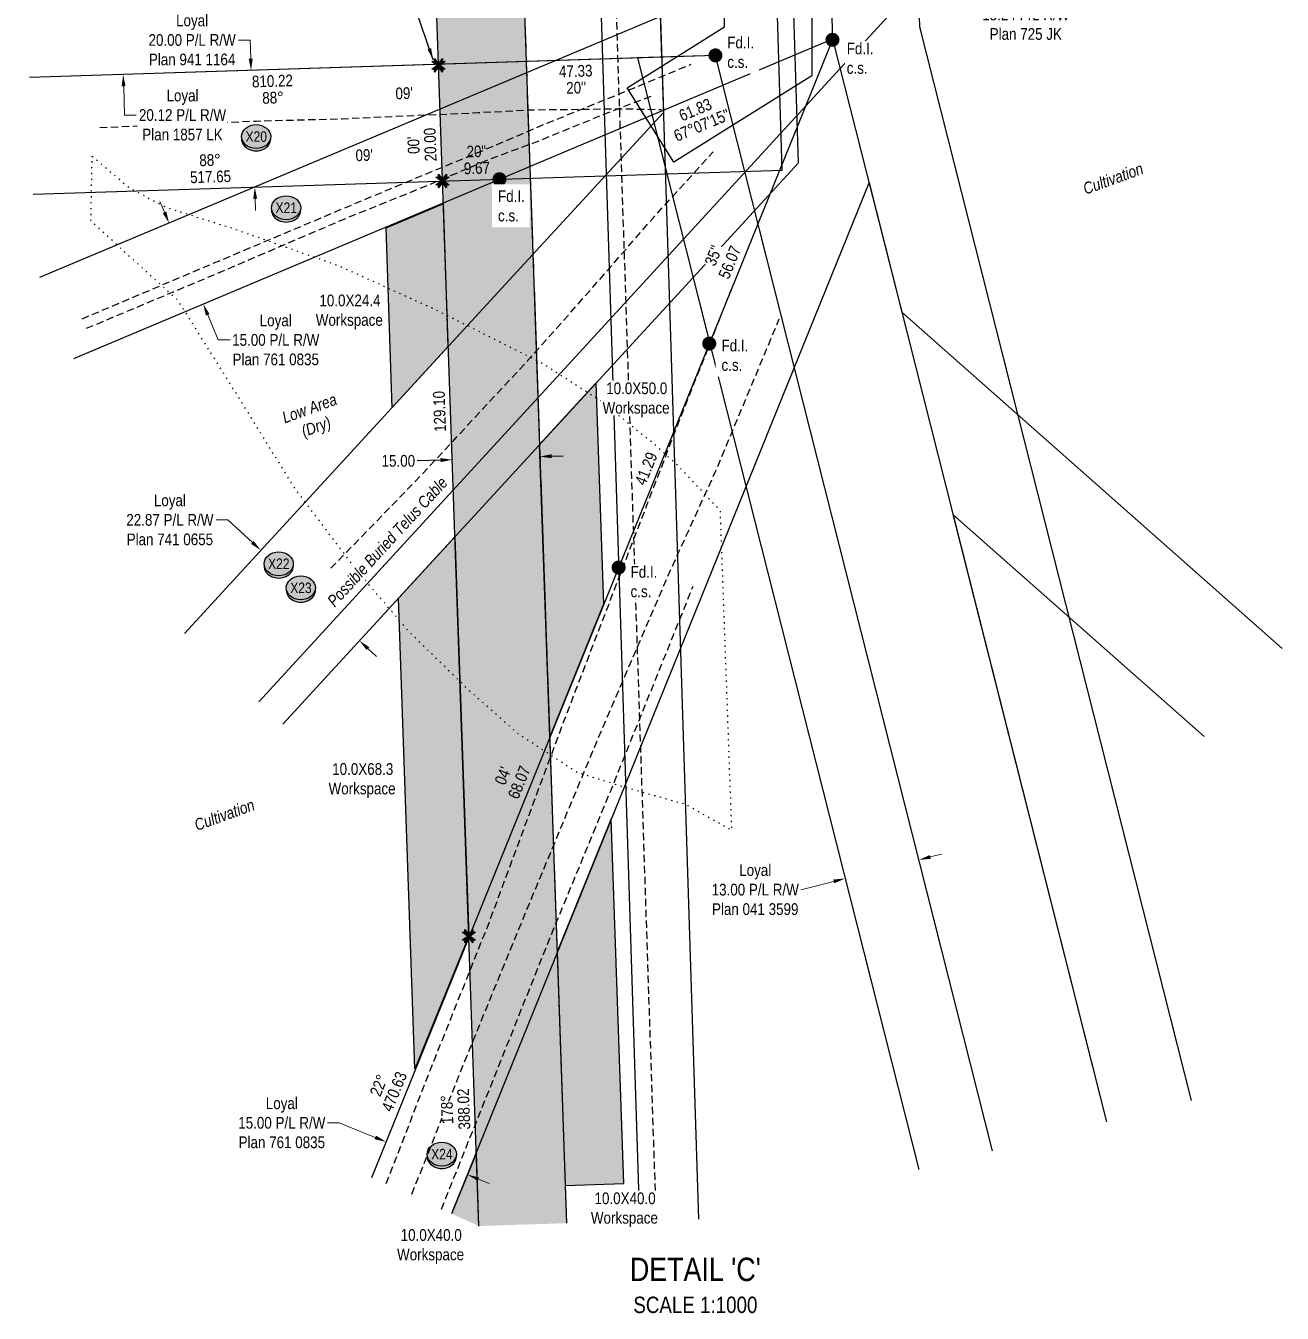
# Model space of a CAD drawing. Extents: x 675835 to 685285, y 5733153 to 5738077.
# Drawn here: x 680495 to 681569, y 5733313 to 5734414 of the extents above; entities that cross this region are included whole.
import ezdxf
from ezdxf.enums import TextEntityAlignment as Align

# ---------------------------------------------------------------- set-up
doc = ezdxf.new("R2010")
doc.units = 0
doc.header["$LTSCALE"] = 5
doc.header["$PDMODE"] = 34
doc.header["$PDSIZE"] = 0.03
for name, pattern in [('foc-QUARTERLINE', [33, 25, -3, 2, -3]), ('foc-TOPO', [1, 0.2, -0.8]), ('UG_PIPE', [1.875, 1.25, -0.625])]:
    doc.linetypes.add(name, pattern=pattern)
doc.layers.get('Defpoints').update_dxf_attribs({"color": 9})
for name, color, linetype in [('AS-PIPE-UG', 44, 'UG_PIPE'), ('AS-TELUS', 224, 'foc-TEL'), ('C-RW', 13, 'Continuous'), ('DETAIL-T', 7, 'Continuous'), ('L-BD', 7, 'Continuous'), ('L-MON', 1, 'Continuous'), ('L-MON-T', 1, 'Continuous'), ('L-SECQ', 8, 'foc-QUARTERLINE'), ('P-CROSSINGS', 250, 'Continuous'), ('P-PROPOSED', 10, 'Continuous'), ('P-PROPOSED-H', 21, 'Continuous'), ('P-TEMP-H', 41, 'Continuous'), ('P-TEMP_WORKSPACE', 46, 'Continuous'), ('P-TXT', 4, 'Continuous'), ('T-LOW-AREA', 48, 'foc-TOPO')]:
    doc.layers.add(name, color=color, linetype=linetype)
for name, color, linetype, lineweight in [('C-AR-T', 13, 'Continuous', 9), ('C-RW-T', 13, 'Continuous', 9), ('P-TEMP-T', 46, 'Continuous', 18), ('T-TEXT', 48, 'Continuous', 18)]:
    doc.layers.add(name, color=color, linetype=linetype, lineweight=lineweight)
doc.styles.add('80CG', font='ARIALN.TTF', dxfattribs={"height": 10})
doc.styles.add('80L', font='ARIALN.TTF', dxfattribs={"height": 10})
doc.styles.add('80LS', font='ARIALNI.TTF', dxfattribs={"height": 10})
doc.styles.add('Crossing', font='ARIALN.TTF', dxfattribs={"height": 10})
doc.styles.add('foc-LtypeFont', font='ARIALN.TTF', dxfattribs={"height": 7.35})
doc.linetypes.add('foc-TEL', pattern='A,2,-1,["T",foc-LtypeFont,S=0.2,R=0,X=-0.425,Y=-0.75],-1.24,8', length=12.24)
doc.dimstyles.new('Compass 5 000', dxfattribs={"dimscale": 5, "dimtxt": 9, "dimasz": 2, "dimexe": 0.2, "dimexo": 0.0625, "dimgap": 0.5, "dimtad": 0, "dimtih": 1, "dimtoh": 1, "dimzin": 0, "dimdsep": 46, "dimtxsty": '80CG', "dimcen": 0.1, "dimse1": 1, "dimse2": 1, "dimclrd": 256, "dimclrt": 256, "dimaunit": 1, "dimadec": 4, "dimazin": 0, "dimtfac": 0.06, "dimtofl": 0, "dimtmove": 0, "dimatfit": 1, "dimfxl": 0.2, "dimtolj": 1, "dimtzin": 0, "dimlwd": -1, "dimarcsym": 0})

# ---------------------------------------------------------------- blocks, each defined once
blk = doc.blocks.new('fdia')
at = {"color": 255, "const_width": 1}
blk.add_lwpolyline([(-0.5, 0, 1), (0.5, 0, 1)], format="xyb", close=True, dxfattribs=at)
blk = doc.blocks.new('Fdiaa')
blk.add_blockref('fdia', (0, 0))
blk = doc.blocks.new('fdib')
at = {"color": 1, "const_width": 1.6}
blk.add_lwpolyline([(-0.4, 0, 1), (0.4, 0, 1)], format="xyb", close=True, dxfattribs=at)
at = {"color": 1}
blk.add_circle((0, 0), 0.8, dxfattribs=at)
blk = doc.blocks.new('Fdibb')
blk.add_blockref('fdib', (0, 0))
blk = doc.blocks.new('fdicc')
for name in ['Fdibb', 'Fdiaa']:
    blk.add_blockref(name, (0, 0))
blk = doc.blocks.new('FDI')
blk.add_blockref('fdicc', (0, 0))
blk = doc.blocks.new('TEMP')
h = blk.add_hatch(color=255)
h.dxf.hatch_style = 1
h.paths.add_polyline_path([(0, 0.25), (-0.67, 1.15), (-0.67, 0.67), (-1.15, 0.67), (-0.25, 0), (-1.15, -0.67), (-0.67, -0.67), (-0.67, -1.15), (0, -0.25), (0.67, -1.15), (0.67, -0.67), (1.15, -0.67), (0.25, 0), (1.15, 0.67), (0.67, 0.67), (0.67, 1.15)])
h.paths.add_polyline_path([(0.57, 0.85), (0.57, 0.57), (0.85, 0.57), (0.08, 0), (0.85, -0.57), (0.57, -0.57), (0.57, -0.85), (0, -0.08), (-0.57, -0.85), (-0.57, -0.57), (-0.85, -0.57), (-0.08, 0), (-0.85, 0.57), (-0.57, 0.57), (-0.57, 0.85), (0, 0.08)], flags=16)
h = blk.add_hatch(color=1)
h.dxf.hatch_style = 1
h.paths.add_polyline_path([(0, 0.08), (-0.57, 0.85), (-0.57, 0.57), (-0.85, 0.57), (-0.08, 0), (-0.85, -0.57), (-0.57, -0.57), (-0.57, -0.85), (0, -0.08), (0.57, -0.85), (0.57, -0.57), (0.85, -0.57), (0.08, 0), (0.85, 0.57), (0.57, 0.57), (0.57, 0.85)])
at = {"color": 1}
for p, q in [((-0.08, 0), (0.08, 0)), ((0, 0.08), (0, -0.08))]:
    blk.add_line(p, q, dxfattribs=at)
at = {"color": 255, "flags": 128}
blk.add_lwpolyline([(-0.25, 0), (-1.15, 0.67), (-0.67, 0.67), (-0.67, 1.15), (0, 0.25), (0.67, 1.15), (0.67, 0.67), (1.15, 0.67), (0.25, 0), (1.15, -0.67), (0.67, -0.67), (0.67, -1.15), (0, -0.25), (-0.67, -1.15), (-0.67, -0.67), (-1.15, -0.67)], close=True, dxfattribs=at)
at = {"color": 1, "flags": 128}
blk.add_lwpolyline([(-0.08, 0), (-0.85, 0.57), (-0.57, 0.57), (-0.57, 0.85), (0, 0.08), (0.57, 0.85), (0.57, 0.57), (0.85, 0.57), (0.08, 0), (0.85, -0.57), (0.57, -0.57), (0.57, -0.85), (0, -0.08), (-0.57, -0.85), (-0.57, -0.57), (-0.85, -0.57)], close=True, dxfattribs=at)
blk = doc.blocks.new('*D627')
at = {"layer": 'C-AR-T', "transparency": 16777216}
for p, q in [((680613.4, 5734254.2), (680609.5, 5734263.4)), ((680650.4, 5734166.5), (680659.4, 5734145)), ((680659.4, 5734145), (680669.4, 5734145))]:
    blk.add_line(p, q, dxfattribs=at)
for points in [[(680615, 5734254.8), (680611.9, 5734253.5), (680617.3, 5734245)], [(680651.9, 5734167.2), (680648.8, 5734165.9), (680646.5, 5734175.8)]]:
    blk.add_solid(points, dxfattribs=at)
at = {"layer": 'Defpoints', "color": 0, "transparency": 16777216}
for p in [(680615.6, 5734244.3), (680644.8, 5734175), (680646.5, 5734175.8)]:
    blk.add_point(p, dxfattribs=at)
at = {"layer": 'C-AR-T', "transparency": 16777216, "insert": (680708.5, 5734145), "char_height": 10, "attachment_point": 5, "style": '80CG'}
blk.add_mtext('\\A1;Loyal\\P15.00 P/L R/W\\PPlan 761 0835', dxfattribs=at)
blk = doc.blocks.new('*D628')
at = {"layer": 'C-AR-T', "transparency": 16777216}
for p, q in [((680762.8, 5733475.5), (680752.8, 5733475.5)), ((680793.6, 5733463), (680762.8, 5733475.5)), ((680881.7, 5733427.4), (680891, 5733423.7))]:
    blk.add_line(p, q, dxfattribs=at)
for points in [[(680794.3, 5733464.6), (680793, 5733461.5), (680802.9, 5733459.3)], [(680882.3, 5733428.9), (680881.1, 5733425.9), (680872.4, 5733431.2)]]:
    blk.add_solid(points, dxfattribs=at)
at = {"layer": 'Defpoints', "color": 0, "transparency": 16777216}
for p in [(680802.4, 5733458), (680802.9, 5733459.3), (680871.9, 5733429.9)]:
    blk.add_point(p, dxfattribs=at)
at = {"layer": 'C-AR-T', "transparency": 16777216, "insert": (680713.7, 5733475.5), "char_height": 10, "attachment_point": 5, "style": '80CG'}
blk.add_mtext('\\A1;Loyal\\P15.00 P/L R/W\\PPlan 761 0835', dxfattribs=at)
blk = doc.blocks.new('*D637')
at = {"layer": 'C-RW-T', "transparency": 16777216}
for p, q in [((680574.6, 5734482.2), (680574.3, 5734492.2)), ((680578.5, 5734362.1), (680579.3, 5734337.3)), ((680579.3, 5734337.3), (680589.3, 5734337.3))]:
    blk.add_line(p, q, dxfattribs=at)
for points in [[(680576.3, 5734482.2), (680572.9, 5734482.1), (680574.9, 5734472.2)], [(680580.1, 5734362.1), (680576.8, 5734362), (680578.1, 5734372.1)]]:
    blk.add_solid(points, dxfattribs=at)
at = {"layer": 'Defpoints', "color": 0, "transparency": 16777216}
for p in [(680583.5, 5734472.4), (680578.1, 5734372.1), (680586.7, 5734372.3)]:
    blk.add_point(p, dxfattribs=at)
at = {"layer": 'C-RW-T', "transparency": 16777216, "insert": (680628.8, 5734337.3), "char_height": 10, "attachment_point": 5, "style": '80CG', "bg_fill": 3, "box_fill_scale": 1.1, "bg_fill_color": 256, "bg_fill_true_color": 13158600, "bg_fill_transparency": 0}
blk.add_mtext('\\A1;Loyal\\P20.12 P/L R/W\\PPlan 1857 LK', dxfattribs=at)
blk = doc.blocks.new('*D638')
at = {"layer": 'C-RW-T', "transparency": 16777216}
for p, q in [((680686.6, 5734401.5), (680676.6, 5734401.5)), ((680687.1, 5734385.6), (680686.6, 5734401.5)), ((680690.9, 5734265.7), (680691.3, 5734255.7))]:
    blk.add_line(p, q, dxfattribs=at)
for points in [[(680688.8, 5734385.6), (680685.4, 5734385.5), (680687.4, 5734375.6)], [(680692.6, 5734265.8), (680689.3, 5734265.7), (680690.6, 5734275.7)]]:
    blk.add_solid(points, dxfattribs=at)
at = {"layer": 'Defpoints', "color": 0, "transparency": 16777216}
for p in [(680687.4, 5734375.6), (680707.4, 5734376.2), (680710.6, 5734276.4)]:
    blk.add_point(p, dxfattribs=at)
at = {"layer": 'C-RW-T', "transparency": 16777216, "insert": (680637, 5734401.5), "char_height": 10, "attachment_point": 5, "style": '80CG', "bg_fill": 3, "box_fill_scale": 1.1, "bg_fill_color": 256, "bg_fill_true_color": 13158600, "bg_fill_transparency": 0}
blk.add_mtext('\\A1;Loyal\\P20.00 P/L R/W\\PPlan 941 1164', dxfattribs=at)
blk = doc.blocks.new('*D639')
at = {"layer": 'C-RW-T', "transparency": 16777216}
for p, q in [((680667.5, 5733991.1), (680657.5, 5733991.1)), ((680688.5, 5733971.9), (680667.5, 5733991.1)), ((680787.3, 5733881.1), (680794.7, 5733874.3))]:
    blk.add_line(p, q, dxfattribs=at)
for points in [[(680689.6, 5733973.1), (680687.3, 5733970.7), (680695.8, 5733965.2)], [(680788.5, 5733882.3), (680786.2, 5733879.9), (680780, 5733887.9)]]:
    blk.add_solid(points, dxfattribs=at)
at = {"layer": 'Defpoints', "color": 0, "transparency": 16777216}
for p in [(680695.8, 5733965.2), (680683.4, 5733951.6), (680767.6, 5733874.3)]:
    blk.add_point(p, dxfattribs=at)
at = {"layer": 'C-RW-T', "transparency": 16777216, "insert": (680618, 5733991.1), "char_height": 10, "attachment_point": 5, "style": '80CG'}
blk.add_mtext('\\A1;Loyal\\P22.87 P/L R/W\\PPlan 741 0655', dxfattribs=at)
blk = doc.blocks.new('*D640')
at = {"layer": 'C-RW-T', "transparency": 16777216}
for p, q in [((681268, 5733702.9), (681277.7, 5733705.3)), ((681185.6, 5733682), (681157.5, 5733674.9))]:
    blk.add_line(p, q, dxfattribs=at)
for points in [[(681267.6, 5733704.5), (681268.5, 5733701.3), (681258.4, 5733700.4)], [(681185.1, 5733683.6), (681186, 5733680.4), (681195.3, 5733684.5)]]:
    blk.add_solid(points, dxfattribs=at)
at = {"layer": 'Defpoints', "color": 0, "transparency": 16777216}
for p in [(681195.3, 5733684.5), (681262.8, 5733682.9), (681199.7, 5733667)]:
    blk.add_point(p, dxfattribs=at)
at = {"layer": 'C-RW-T', "transparency": 16777216, "insert": (681118.4, 5733674.9), "char_height": 10, "attachment_point": 5, "style": '80CG'}
blk.add_mtext('\\A1;Loyal\\P13.00 P/L R/W\\PPlan 041 3599', dxfattribs=at)
blk = doc.blocks.new('*D641')
at = {"layer": 'C-RW-T', "transparency": 16777216}
for p, q in [((681394.8, 5734547.1), (681394.5, 5734557.1)), ((681397.9, 5734451.6), (681398.2, 5734441.6)), ((681398.8, 5734423.3), (681398.2, 5734441.6)), ((681388.8, 5734423.3), (681398.8, 5734423.3))]:
    blk.add_line(p, q, dxfattribs=at)
for points in [[(681396.5, 5734547.1), (681393.1, 5734547), (681395.1, 5734537.1)], [(681399.5, 5734451.7), (681396.2, 5734451.6), (681397.5, 5734461.6)]]:
    blk.add_solid(points, dxfattribs=at)
at = {"layer": 'Defpoints', "color": 0, "transparency": 16777216}
for p in [(681372.7, 5734536.3), (681375.1, 5734460.9), (681397.5, 5734461.6)]:
    blk.add_point(p, dxfattribs=at)
at = {"layer": 'C-RW-T', "transparency": 16777216, "insert": (681349.7, 5734423.3), "char_height": 10, "attachment_point": 5, "style": '80CG'}
blk.add_mtext('\\A1;Loyal\\P15.24 P/L R/W\\PPlan 725 JK', dxfattribs=at)
blk = doc.blocks.new('xing2')
h = blk.add_hatch(color=50)
h.dxf.hatch_style = 1
edge = h.paths.add_edge_path()
edge.add_ellipse((0, 0), major_axis=(-12.5, 0), ratio=0.816297, start_angle=0, end_angle=360)
h = blk.add_hatch(color=250)
h.dxf.hatch_style = 1
edge = h.paths.add_edge_path()
edge.add_ellipse((0, -2), major_axis=(-12.5, 0), ratio=0.816297, start_angle=0, end_angle=180)
edge.add_line((12.5, -2), (12.5, 0))
edge.add_ellipse((0, 0), major_axis=(-12.5, 0), ratio=0.816297, start_angle=0, end_angle=180, ccw=False)
edge.add_line((-12.5, 0), (-12.5, -2))
at = {"color": 250}
blk.add_ellipse((0, 0), major_axis=(-12.5, 0), ratio=0.816297, dxfattribs=at)
blk.add_ellipse((0, -2), major_axis=(-12.5, 0), ratio=0.816297, start_param=0, end_param=3.141593, dxfattribs=at)
at = {"color": 250, "style": 'Crossing'}
blk.add_attdef('CROSSING', text='', height=9, dxfattribs=at).set_placement((0.1, 0), align=Align.MIDDLE_CENTER)
at = {"color": 250, "style": 'Crossing', "flags": 1}
for tag, p in [('OWNER', (0.1, -12.5)), ('DESCRIPTION', (0.1, -25.8)), ('LOCATION', (0.1, -39.3)), ('DWG_REF', (0.1, -52.8))]:
    blk.add_attdef(tag, text='', height=9, dxfattribs=at).set_placement(p, align=Align.MIDDLE_CENTER)
blk = doc.blocks.new('*D703')
at = {"layer": 'Defpoints', "color": 0, "transparency": 16777216}
for p in [(680857.4, 5734099), (680932.4, 5734101.6), (680859.4, 5734042.6)]:
    blk.add_point(p, dxfattribs=at)
at = {"layer": 'P-TXT', "transparency": 16777216}
for p, q in [((680849.4, 5734042.3), (680829.3, 5734041.6)), ((680944.3, 5734045.6), (680954.3, 5734046))]:
    blk.add_line(p, q, dxfattribs=at)
for points in [[(680849.3, 5734044), (680849.5, 5734040.6), (680859.4, 5734042.6)], [(680944.3, 5734047.3), (680944.4, 5734043.9), (680934.3, 5734045.3)]]:
    blk.add_solid(points, dxfattribs=at)
at = {"layer": 'P-TXT', "transparency": 16777216, "insert": (680813.3, 5734041.6), "char_height": 10, "attachment_point": 5, "style": '80CG'}
blk.add_mtext('\\A1;15.00', dxfattribs=at)

msp = doc.modelspace()

# ---------------------------------------------------------------- hatches: boundary and pattern name
at = {"layer": 'P-PROPOSED-H'}
h = msp.add_hatch(color=256, dxfattribs=at)
h.dxf.hatch_style = 1
h.paths.add_polyline_path([(680888.592, 5735360.37), (680813.652, 5735357.763), (680882.196, 5733387.308), (680957.144, 5733389.696)])
at = {"layer": 'P-TEMP-H'}
h = msp.add_hatch(color=256, dxfattribs=at)
h.dxf.hatch_style = 1
h.paths.add_polyline_path([(680802.495, 5734240.521), (680807.832, 5734087.099), (680856.028, 5734139.57), (680851.792, 5734261.324)])
h = msp.add_hatch(color=256, dxfattribs=at)
h.dxf.hatch_style = 1
h.paths.add_polyline_path([(680942.677, 5733805.579), (680933.983, 5734055.508), (680982.179, 5734107.978), (680988.747, 5733919.171)])
h = msp.add_hatch(color=256, dxfattribs=at)
h.dxf.hatch_style = 1
h.paths.add_polyline_path([(680827.503, 5733521.601), (680813.494, 5733924.334), (680861.69, 5733976.804), (680873.573, 5733635.192)])
h = msp.add_hatch(color=256, dxfattribs=at)
h.dxf.hatch_style = 1
h.paths.add_polyline_path([(680949.069, 5733621.823), (680956.021, 5733421.981), (681005.982, 5733423.719), (680995.139, 5733735.415)])
h = msp.add_hatch(color=256, dxfattribs=at)
h.dxf.hatch_style = 1
h.paths.add_polyline_path([(680882.196, 5733387.308), (680880.017, 5733449.949), (680858.864, 5733397.794)])

# ---------------------------------------------------------------- linework, layer by layer
at = {"layer": 'AS-PIPE-UG', "flags": 128}
for points in [[(680969, 5735363.167), (680976.863, 5735112.122), (681033.57, 5733392.131)], [(680542.888, 5734163.107), (680669.023, 5734216.462), (680766.573, 5734257.617), (680828.023, 5734283.312), (680889.973, 5734308.932), (680937.798, 5734329.347), (681011.223, 5734359.167), (681063.708, 5734380.847)], [(680546.803, 5734155.012), (680655.148, 5734200.577), (680769.688, 5734249.577), (680836.403, 5734276.527), (680892.738, 5734300.217), (680930.603, 5734314.212), (680993.428, 5734339.842), (681029.373, 5734353.572)], [(680558.238, 5734326.692), (680691.708, 5734332.262), (680765.408, 5734334.182), (680828.108, 5734337.052), (680881.683, 5734339.462), (680925.943, 5734341.837), (681005.328, 5734342.777), (681038.393, 5734342.077)], [(680755.648, 5733949.747), (680834.308, 5734030.917), (680921.673, 5734124.977), (680967.618, 5734176.377), (681031.028, 5734249.312), (681082.483, 5734305.952)], [(680802.84, 5733423.527), (680844.643, 5733530.737), (680890.273, 5733645.092), (680954.788, 5733818.852), (681051.883, 5734071.762), (681098.338, 5734189.042)], [(680824.917, 5733414.593), (680866.073, 5733518.377), (680917.123, 5733643.212), (680979.468, 5733793.247), (681043.463, 5733942.552), (681084.713, 5734033.062), (681138.938, 5734162.987)], [(680850.116, 5733401.726), (680891.003, 5733503.707), (680942.873, 5733633.452), (680996.713, 5733764.017), (681065.353, 5733934.537)]]:
    msp.add_lwpolyline(points, dxfattribs=at)
at = {"layer": 'AS-TELUS', "flags": 128}
msp.add_lwpolyline([(680694.05, 5733835.424), (681432.802, 5734641.159)], dxfattribs=at)
at = {"layer": 'C-RW', "flags": 128}
for points in [[(681019.867, 5733391.695), (680984.977, 5734484.327), (680957.574, 5735362.77)], [(681007.608, 5735364.51), (681033.968, 5734525.349), (681070.04, 5733393.294)], [(681491.397, 5733494.757), (681259.198, 5734412.863), (681247.473, 5734772.653), (680604.085, 5735284.267)], [(680557.418, 5735225.571), (681173.703, 5734735.583), (681181.968, 5734482.763), (680506.667, 5734198.369)], [(680494.798, 5734469.823), (681081.153, 5734487.173), (681073.163, 5734732.213), (681173.703, 5734735.583), (681184.592, 5734402.491), (681243.658, 5734168.87), (681568.917, 5733881.208)], [(680501.24, 5734269.639), (681141.393, 5734290.238), (681127.998, 5734734.048), (681027.463, 5734730.723), (681038.38, 5734386.882), (680498.027, 5734369.488)], [(680714.539, 5733816.604), (681155.468, 5734296.633), (681141.708, 5734734.508), (681027.463, 5734730.723), (681039.853, 5734339.553), (680914.56, 5734203.295), (680630.381, 5733893.907)], [(680535.837, 5734129.138), (681184.593, 5734402.488), (680790.469, 5733428.534)], [(681321.248, 5733451.724), (681084.388, 5734388.363), (680498.027, 5734369.488)], [(681321.248, 5733451.724), (681084.388, 5734388.363), (681017.783, 5734386.163), (681258.155, 5733435.768)], [(680859.967, 5733400.408), (681215.703, 5734279.418), (681418.768, 5733476.388)], [(681502.26, 5733805.84), (681287.41, 5733995.849), (681418.768, 5733476.388)]]:
    msp.add_lwpolyline(points, dxfattribs=at)
at = {"layer": 'C-RW', "linetype": 'ByBlock', "flags": 128}
msp.add_lwpolyline([(681166.577, 5734529.758), (681166.908, 5734371.01), (681048.885, 5734297.044), (681008.999, 5734360.686), (681091.986, 5734412.695), (681092.062, 5734509.263), (681091.513, 5734527.166), (681087.983, 5734642.13), (681163.056, 5734644.434)], close=True, dxfattribs=at)
at = {"layer": 'L-SECQ', "flags": 128}
msp.add_lwpolyline([(680917.831, 5734519.85), (680957.144, 5733389.696)], dxfattribs=at)
at = {"layer": 'P-PROPOSED'}
msp.add_lwpolyline([(680888.592, 5735360.37), (680957.144, 5733389.696)], dxfattribs=at)
at = {"layer": 'P-TEMP_WORKSPACE'}
msp.add_lwpolyline([(680802.495, 5734240.521), (680807.832, 5734087.099), (680856.028, 5734139.57), (680851.792, 5734261.324)], close=True, dxfattribs=at)
at = {"layer": 'T-LOW-AREA', "flags": 128}
msp.add_lwpolyline([(680551.588, 5734302.207), (680583.243, 5734275.117), (680615.258, 5734258.297), (680670.593, 5734240.882), (680761.828, 5734208.782), (680846.698, 5734170.277), (680936.698, 5734125.012), (680986.133, 5734093.217), (681029.293, 5734058.357), (681052.323, 5734037.532), (681088.263, 5733999.497), (681098.133, 5733725.652), (681059.048, 5733747.722), (681005.423, 5733762.862), (680966.103, 5733775.092), (680915.378, 5733808.497), (680872.428, 5733846.577), (680822.378, 5733895.597), (680777.738, 5733948.072), (680725.083, 5734017.677), (680676.868, 5734095.907), (680624.863, 5734179.047), (680550.493, 5734246.637)], close=True, dxfattribs=at)

# ---------------------------------------------------------------- block references
at = {"layer": 'L-MON'}
for name, p, xscale, yscale, zscale in [('TEMP', (680847.668, 5734379.892), 4.999077600000007, 4.999077600000007, 4.999077600000007), ('TEMP', (680851.108, 5734280.991), 4.999077600000007, 4.999077600000007, 4.999077600000007), ('FDI', (680899.728, 5734282.462), 4.999109, 4.999109, 4.999109), ('TEMP', (680873.573, 5733635.192), 4.999077600000007, 4.999077600000007, 4.999077600000007)]:
    msp.add_blockref(name, p, dxfattribs=dict(at, xscale=xscale, yscale=yscale, zscale=zscale))
at = {"layer": 'P-CROSSINGS', "xscale": 0.9998155200000008, "yscale": 0.9998155200000008, "zscale": 0.9998155200000008}
for p, values in [((680711.012, 5733953.626), {'CROSSING': 'X22'}), ((680729.968, 5733933.039), {'CROSSING': 'X23'}), ((680850.426, 5733448.741), {'CROSSING': 'X24'})]:
    msp.add_blockref('xing2', p, dxfattribs=at).add_auto_attribs(values)

# ---------------------------------------------------------------- texts
at = {"layer": 'DETAIL-T', "color": 3, "insert": (681067.237, 5733336.463), "char_height": 19.99644, "width": 192.87793, "attachment_point": 5, "style": '80CG'}
msp.add_mtext("DETAIL 'C'\\P{\\H0.7x;SCALE 1:1000}", dxfattribs=at)
at = {"layer": 'L-BD', "style": '80L'}
for s, rotation, p in [('47.33', 1.8436, (680964.917, 5734375.014)), ("09'", 1.8436, (680818.31, 5734356.04)), ("20''", 1.8436, (680965.376, 5734360.774)), ('61.83', 22.8793, (681067.174, 5734341.904)), ("67°07'15''", 22.8793, (681072.713, 5734328.778)), ('20.00', 91.9923, (680840.523, 5734312.074)), ("00'", 91.9923, (680826.284, 5734311.579)), ("09'", 1.8436, (680784.147, 5734303.125)), ('56.07', 67.9257, (681096.546, 5734211.531)), ('129.10', 91.9923, (680848.46, 5734083.908)), ('41.29', 67.9214, (681025.094, 5734034.987)), ("04'", 67.9239, (680902.645, 5733772.365)), ('68.07', 67.9239, (680916.543, 5733766.729)), ('22°', 67.9239, (680796.552, 5733507.618)), ('470.63', 67.9239, (680809.755, 5733502.263)), ('388.02', 91.9923, (680869.213, 5733487.299))]:
    msp.add_text(s, height=9.9982, rotation=rotation, dxfattribs=at).set_placement(p, align=Align.MIDDLE)
at = {"layer": 'L-BD', "char_height": 9.9982, "attachment_point": 5, "rotation": 1.8436, "style": '80L', "bg_fill": 1, "box_fill_scale": 1.15, "bg_fill_color": 21, "bg_fill_transparency": 0}
for s, insert, width in [('20"', (680880.024, 5734306.211), 16.36574), ('9.67', (680880.482, 5734291.971), 22.61157)]:
    msp.add_mtext(s, dxfattribs=dict(at, insert=insert, width=width))
at = {"layer": 'P-TEMP-T', "char_height": 10, "attachment_point": 1, "style": '80L'}
for s, insert in [('\\pi-9.9227;10.0X24.4\\P\\pi-13.023;Workspace', (680755.758, 5734183.805)), ('\\pi-9.9329;10.0X68.3\\P\\pi-13.023;Workspace', (680766.698, 5733783.107))]:
    msp.add_mtext_dynamic_manual_height_columns(s, width=30.59795, gutter_width=50, heights=[0], dxfattribs=dict(at, insert=insert))
at = {"layer": 'T-TEXT', "style": '80LS'}
for p in [(681424.315, 5734283.058), (680664.618, 5733738.936)]:
    msp.add_text('Cultivation', height=9.99822, rotation=20, dxfattribs=at).set_placement(p, align=Align.MIDDLE_CENTER)
at = {"layer": 'T-TEXT', "insert": (680735.591, 5734091.268), "char_height": 9.9982, "width": 48.26299, "attachment_point": 2, "rotation": 20, "style": '80LS'}
msp.add_mtext('Low Area\\P(Dry)', dxfattribs=at)

# ---------------------------------------------------------------- dimensions: what is measured, and where the dimension line sits
at = {"layer": 'C-AR-T'}
dim = msp.add_linear_dim(base=(680646.474, 5734175.754), p1=(680615.625, 5734244.255), p2=(680644.787, 5734175.044), angle=292.847868, text='Loyal\\P15.00 P/L R/W\\PPlan 761 0835', dimstyle='Compass 5 000', dxfattribs=at)
dim.commit()
dim.dimension.update_dxf_attribs({"geometry": '*D627', "text_midpoint": (680708.517, 5734145.001), "dimtype": 161})
at = {"layer": 'C-RW-T'}
dim = msp.add_linear_dim(base=(681397.545, 5734461.625), p1=(681372.672, 5734536.346), p2=(681375.085, 5734460.907), angle=271.83195, text='Loyal\\P15.24 P/L R/W\\PPlan 725 JK', dimstyle='Compass 5 000', override={"dimtmove": 1}, dxfattribs=at)
dim.commit()
dim.dimension.update_dxf_attribs({"geometry": '*D641', "text_midpoint": (681381.302, 5734423.261), "dimtype": 161})
for base, p1, p2, angle, text, picture, middle in [((680695.823, 5733965.155), (680767.551, 5733874.318), (680683.391, 5733951.62), 137.431867, 'Loyal\\P22.87 P/L R/W\\PPlan 741 0655', '*D639', (680617.985, 5733991.148)), ((681195.251, 5733684.482), (681262.781, 5733682.926), (681199.681, 5733666.967), 194.193505, 'Loyal\\P13.00 P/L R/W\\PPlan 041 3599', '*D640', (681118.432, 5733674.939))]:
    dim = msp.add_linear_dim(base=base, p1=p1, p2=p2, angle=angle, text=text, dimstyle='Compass 5 000', dxfattribs=at)
    dim.commit()
    dim.dimension.update_dxf_attribs({"geometry": picture, "text_midpoint": middle, "dimtype": 161})

# ---------------------------------------------------------------- leaders
at = {"layer": 'L-BD', "path_type": 1}
msp.add_leader([(680843.047, 5734384.608), (680823.841, 5734440.4)], dimstyle='Compass 5 000', override={"dimgap": 0.5, "dimtad": 0}, dxfattribs=at)

# ---------------------------------------------------------------- next in the draw order: texts
at = {"layer": 'AS-TELUS', "insert": (680751.599, 5733922.859), "char_height": 10, "attachment_point": 1, "rotation": 47.483313, "style": '80L', "bg_fill": 3, "box_fill_scale": 1.2, "bg_fill_color": 256, "bg_fill_transparency": 0}
msp.add_mtext_dynamic_manual_height_columns('{\\fArial Narrow|b0|i1|c0|p34;Possible Buried Telus Cable}', width=146.82349, gutter_width=50, heights=[0], dxfattribs=at)
at = {"layer": 'L-BD', "char_height": 9.9982, "attachment_point": 5, "style": '80L', "bg_fill": 3, "box_fill_scale": 1.15, "bg_fill_color": 256, "bg_fill_true_color": 256, "bg_fill_transparency": 0}
for s, insert, width, rotation in [("35''", (681082.648, 5734217.167), 15.8995, 67.9257), ('178°', (680854.975, 5733486.804), 11.06194, 91.9923)]:
    msp.add_mtext(s, dxfattribs=dict(at, insert=insert, width=width, rotation=rotation))
at = {"layer": 'L-MON-T', "char_height": 9.9982, "width": 22.04, "attachment_point": 1, "style": '80L', "bg_fill": 2}
for insert in [(681094.515, 5734404.41), (680898.508, 5734273.088), (681089.568, 5734145.276)]:
    msp.add_mtext('Fd.I. c.s.', dxfattribs=dict(at, insert=insert))
at = {"layer": 'L-MON-T', "char_height": 9.9982, "width": 22.04, "attachment_point": 1, "style": '80L', "bg_fill": 3, "box_fill_scale": 1.15, "bg_fill_color": 256, "bg_fill_true_color": 256, "bg_fill_transparency": 0}
for insert in [(681196.625, 5734399.304), (681011.829, 5733951.67)]:
    msp.add_mtext('Fd.I. c.s.', dxfattribs=dict(at, insert=insert))
at = {"layer": 'P-TEMP-T', "char_height": 10, "attachment_point": 1, "style": '80L', "bg_fill": 3, "box_fill_scale": 1.15, "bg_fill_color": 256, "bg_fill_true_color": 256, "bg_fill_transparency": 0}
for s, insert in [('\\pi3.234;10.0X50.0\\P\\pi0.13369;Workspace', (680987.764, 5734108.678)), ('\\pi3.234;10.0X40.0\\P\\pi0.13369;Workspace', (680977.775, 5733416.001)), ('\\pi3.234;10.0X40.0\\P\\pi0.13369;Workspace', (680812.07, 5733384.617))]:
    msp.add_mtext_dynamic_manual_height_columns(s, width=56.91132, gutter_width=50, heights=[0], dxfattribs=dict(at, insert=insert))

# ---------------------------------------------------------------- next in the draw order: dimensions: what is measured, and where the dimension line sits
at = {"layer": 'C-RW-T'}
dim = msp.add_linear_dim(base=(680578.148, 5734372.067), p1=(680583.467, 5734472.446), p2=(680586.689, 5734372.342), angle=271.843742, text='Loyal\\P20.12 P/L R/W\\PPlan 1857 LK', dimstyle='Compass 5 000', override={"dimtfill": 1}, dxfattribs=at)
dim.commit()
dim.dimension.update_dxf_attribs({"geometry": '*D637', "text_midpoint": (680628.807, 5734337.266), "dimtype": 161})

# ---------------------------------------------------------------- next in the draw order: linework, layer by layer
at = {"layer": 'P-PROPOSED'}
msp.add_lwpolyline([(680882.196, 5733387.308), (680813.652, 5735357.763)], dxfattribs=at)
at = {"layer": 'P-TEMP_WORKSPACE'}
for points in [[(680942.677, 5733805.579), (680933.983, 5734055.508), (680982.179, 5734107.978), (680988.747, 5733919.171)], [(680827.503, 5733521.601), (680813.494, 5733924.334), (680861.69, 5733976.804), (680873.573, 5733635.192)], [(680949.069, 5733621.823), (680956.021, 5733421.981), (681005.982, 5733423.719), (680995.139, 5733735.415)]]:
    msp.add_lwpolyline(points, close=True, dxfattribs=at)
msp.add_lwpolyline([(680882.196, 5733387.308), (680880.017, 5733449.949), (680858.864, 5733397.794)], dxfattribs=at)

# ---------------------------------------------------------------- next in the draw order: block references
at = {"layer": 'L-MON', "xscale": 4.999077600000007, "yscale": 4.999077600000007, "zscale": 4.999077600000007}
for p in [(681184.448, 5734401.702), (681084.388, 5734388.363), (681079.108, 5734141.947), (681001.583, 5733950.387)]:
    msp.add_blockref('FDI', p, dxfattribs=at)

# ---------------------------------------------------------------- next in the draw order: dimensions: what is measured, and where the dimension line sits
at = {"layer": 'C-AR-T'}
dim = msp.add_linear_dim(base=(680802.911, 5733459.28), p1=(680871.883, 5733429.851), p2=(680802.383, 5733457.976), angle=157.968625, text='Loyal\\P15.00 P/L R/W\\PPlan 761 0835', dimstyle='Compass 5 000', dxfattribs=at)
dim.commit()
dim.dimension.update_dxf_attribs({"geometry": '*D628', "text_midpoint": (680713.681, 5733475.525), "dimtype": 161})
at = {"layer": 'C-RW-T'}
dim = msp.add_linear_dim(base=(680687.411, 5734375.584), p1=(680710.575, 5734276.375), p2=(680707.361, 5734376.227), angle=91.843742, text='Loyal\\P20.00 P/L R/W\\PPlan 941 1164', dimstyle='Compass 5 000', override={"dimtfill": 1}, dxfattribs=at)
dim.commit()
dim.dimension.update_dxf_attribs({"geometry": '*D638', "text_midpoint": (680637.037, 5734401.504), "dimtype": 161})
at = {"layer": 'P-TXT'}
dim = msp.add_linear_dim(base=(680859.399, 5734042.648), p1=(680932.379, 5734101.63), p2=(680857.438, 5734099.023), angle=181.992283, text='15.00', dimstyle='Compass 5 000', dxfattribs=at)
dim.commit()
dim.dimension.update_dxf_attribs({"geometry": '*D703', "text_midpoint": (680813.33, 5734041.6), "dimtype": 161})

# ---------------------------------------------------------------- next in the draw order: block references
at = {"layer": 'P-CROSSINGS', "xscale": 0.9998155200000008, "yscale": 0.9998155200000008, "zscale": 0.9998155200000008}
for p, values in [((680691.75, 5734318.966), {'CROSSING': 'X20'}), ((680717.376, 5734258.094), {'CROSSING': 'X21'})]:
    msp.add_blockref('xing2', p, dxfattribs=at).add_auto_attribs(values)

# ---------------------------------------------------------------- next in the draw order: texts
at = {"layer": 'L-BD', "style": '80L'}
for s, p in [('810.22', (680705.673, 5734366.511)), ('88°', (680706.131, 5734352.271)), ('88°', (680652.322, 5734298.883)), ('517.65', (680652.78, 5734284.643))]:
    msp.add_text(s, height=9.9982, rotation=1.8436, dxfattribs=at).set_placement(p, align=Align.MIDDLE)

doc.saveas('drawing.dxf')
